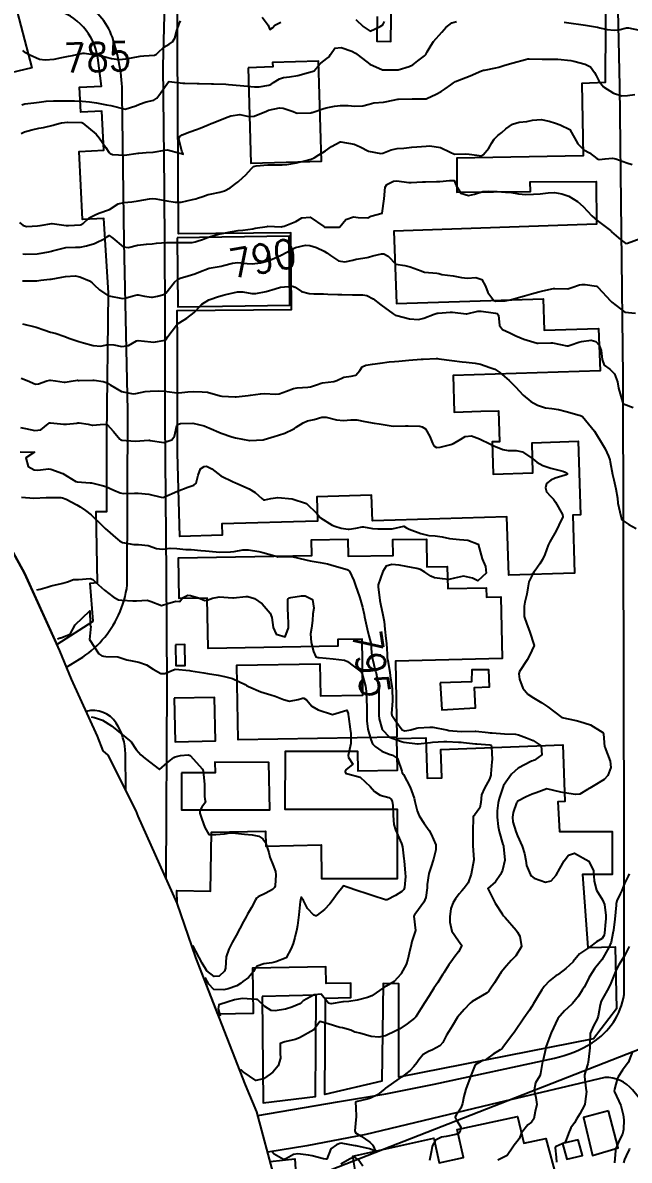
# Model space of a CAD drawing. Header units: metres. Extents: x 318500 to 325275, y 7408834 to 7428799.
# Drawn here: x 321821 to 321905.5, y 7422454.3 to 7422612.9 of the extents above; entities that cross this region are included whole.
import ezdxf
from ezdxf.enums import TextEntityAlignment as Align

# ---------------------------------------------------------------- set-up
doc = ezdxf.new("R2010")
doc.units = ezdxf.units.M
doc.header["$MEASUREMENT"] = 0
doc.layers.add('_TEXTO_CONGELA', color=45, linetype='Continuous', plot=False)
for name, color, linetype in [('Area', 45, 'Continuous'), ('Area Verde e de Lazer', 93, 'Continuous'), ('Cotas', 45, 'Continuous'), ('Curvas de Nivel 1m', 11, 'Continuous'), ('Curvas de Nivel 5m', 15, 'Continuous'), ('Edificações', 30, 'Continuous'), ('Vias Primárias', 230, 'Continuous')]:
    doc.layers.add(name, color=color, linetype=linetype)
doc.styles.add('Style-STANDARD', font='STANDARD.shx')

msp = doc.modelspace()

# ---------------------------------------------------------------- linework, layer by layer
at = {"layer": '_TEXTO_CONGELA'}
msp.add_line((321611.19, 7422354.05), (322059.09, 7422529.36), dxfattribs=at)
at = {"layer": 'Area'}
msp.add_lwpolyline([(321856.05, 7422451.79), (321853.57, 7422461.03), (321851.98, 7422464.77), (321845.09, 7422482.52), (321842.48, 7422490.1), (321837.02, 7422502.24), (321836.77, 7422502.98), (321832.85, 7422510.77), (321832.16, 7422511.36), (321831.36, 7422513.4), (321827.77, 7422521.36), (321826.11, 7422525.32), (321821.21, 7422536.13), (321817.81, 7422542.33)], dxfattribs=at)
at = {"layer": 'Area Verde e de Lazer'}
msp.add_lwpolyline([(321842.46, 7422582.92), (321842.56, 7422573.28), (321858.17, 7422573.51), (321858.07, 7422583.13)], close=True, dxfattribs=at)
at = {"layer": 'Curvas de Nivel 1m', "flags": 128}
for points, elevation in [([(321820.81, 7422601.45), (321821.23, 7422601.61), (321822.51, 7422601.73), (321823.23, 7422601.83), (321824.24, 7422601.98), (321825.24, 7422602.02), (321826.16, 7422602.03), (321827.24, 7422602.03), (321828.15, 7422602.02), (321829.24, 7422601.95), (321830.27, 7422601.86), (321831.23, 7422601.74), (321832.62, 7422601.48), (321833.23, 7422601.36), (321835.22, 7422600.84), (321836.71, 7422601.33), (321837.23, 7422601.57), (321838.17, 7422601.87), (321839.24, 7422602.12), (321839.63, 7422602.39), (321839.93, 7422602.78), (321840.49, 7422603.54), (321841.28, 7422604.67), (321841.34, 7422604.7), (321843.28, 7422604.48), (321843.53, 7422604.47), (321845.28, 7422604.44), (321845.55, 7422604.44), (321847.28, 7422604.4), (321847.56, 7422604.39), (321849.28, 7422604.34), (321849.61, 7422604.31), (321851.27, 7422604.16), (321851.79, 7422604.11), (321853.27, 7422603.95), (321853.9, 7422603.96), (321855.27, 7422604.19), (321855.55, 7422604.29), (321855.91, 7422604.56), (321856.75, 7422605.09), (321857.29, 7422605.27), (321858.11, 7422605.36), (321859.29, 7422605.56), (321860.79, 7422605.99), (321861.3, 7422606.11), (321861.57, 7422606.22), (321861.8, 7422606.48), (321862.52, 7422607.27), (321863.32, 7422607.9), (321863.65, 7422608.14), (321863.84, 7422608.46), (321864.44, 7422609.36), (321865.35, 7422609.45), (321866.82, 7422608.94), (321867.33, 7422608.68), (321867.69, 7422608.41), (321869.31, 7422607.12), (321871.11, 7422606.36), (321871.26, 7422606.32), (321871.3, 7422606.32), (321873.3, 7422606.33), (321874.83, 7422606.79), (321875.31, 7422607.04), (321876.04, 7422607.58), (321876.94, 7422608.29), (321877.12, 7422608.49), (321877.34, 7422608.84), (321877.87, 7422609.76), (321878.2, 7422610.27), (321879.37, 7422611.6), (321879.68, 7422611.95), (321879.91, 7422612.24), (321880.74, 7422612.88), (321881.39, 7422613.1)], 786), ([(321896.43, 7422612.99), (321897.39, 7422612.86), (321898.72, 7422612.68), (321899.39, 7422612.59), (321901.07, 7422612.28), (321901.38, 7422612.19), (321902.41, 7422611.95), (321903.38, 7422611.86), (321904.01, 7422611.93), (321905.11, 7422612.19), (321905.38, 7422612.2), (321906.91, 7422611.89), (321907.29, 7422611.79), (321907.38, 7422611.79), (321907.46, 7422611.79), (321909.39, 7422611.75), (321909.47, 7422611.78), (321909.62, 7422611.86), (321911.4, 7422612.6), (321912.26, 7422612.68), (321913.4, 7422612.85), (321914.11, 7422613.09)], 786), ([(321820.72, 7422597.48), (321821.18, 7422597.68), (321822.21, 7422597.99), (321823.19, 7422598.19), (321823.86, 7422598.32), (321825.2, 7422598.64), (321825.46, 7422598.7), (321826.34, 7422598.95), (321827.2, 7422599.06), (321829.13, 7422598.99), (321829.2, 7422598.99), (321829.26, 7422598.97), (321829.35, 7422598.92), (321831.18, 7422597.38), (321831.6, 7422596.88), (321832.52, 7422595.5), (321832.95, 7422594.86), (321833.02, 7422594.75), (321833.14, 7422594.65), (321833.46, 7422594.54), (321835.14, 7422594.46), (321837.05, 7422594.72), (321837.14, 7422594.73), (321838.17, 7422594.79), (321839.08, 7422594.84), (321839.14, 7422594.84), (321840.76, 7422595.15), (321841.15, 7422595.19), (321842.83, 7422594.73), (321843.07, 7422594.66), (321843.14, 7422594.63), (321843.3, 7422594.56), (321843.25, 7422594.73), (321843.14, 7422594.99), (321842.7, 7422596.74), (321842.85, 7422597.06), (321843.18, 7422597.27), (321844.23, 7422597.68), (321845.19, 7422598.03), (321845.68, 7422598.22), (321846.79, 7422598.69), (321847.2, 7422598.85), (321847.49, 7422598.96), (321849.21, 7422599.63), (321849.94, 7422599.91), (321851.21, 7422600.12), (321852.45, 7422599.85), (321853.21, 7422599.9), (321854.91, 7422600.57), (321855.11, 7422600.68), (321855.22, 7422600.72), (321856.75, 7422601.04), (321857.23, 7422601.01), (321858.63, 7422600.53), (321859.04, 7422600.35), (321859.22, 7422600.31), (321861.09, 7422600.36), (321861.22, 7422600.38), (321861.31, 7422600.4), (321861.58, 7422600.49), (321862.78, 7422600.92), (321863.23, 7422601.03), (321864.42, 7422601.26), (321865.23, 7422601.37), (321866.31, 7422601.35), (321867.23, 7422601.28), (321868.34, 7422601.3), (321869.24, 7422601.53), (321869.9, 7422601.72), (321871.24, 7422601.85), (321871.69, 7422601.91), (321873.25, 7422602.26), (321873.31, 7422602.27), (321875.25, 7422602.31), (321877.21, 7422602.32), (321877.25, 7422602.34), (321878.57, 7422602.95), (321879.27, 7422603.34), (321879.83, 7422603.69), (321880.61, 7422604.24), (321880.99, 7422604.52), (321881.28, 7422604.7), (321882.12, 7422605.05), (321883.29, 7422605.51), (321884.87, 7422606.18), (321885.19, 7422606.28), (321885.3, 7422606.3), (321886.87, 7422606.6), (321887.31, 7422606.71), (321888.15, 7422606.97), (321889.32, 7422607.32), (321891.03, 7422607.8), (321891.33, 7422607.86), (321891.55, 7422607.87), (321893.33, 7422607.85), (321895.11, 7422607.82), (321895.33, 7422607.82), (321895.55, 7422607.81), (321897.32, 7422607.63), (321897.78, 7422607.54), (321899.32, 7422607.14), (321900.07, 7422606.74), (321900.65, 7422605.97), (321900.87, 7422605.53), (321901.29, 7422604.72), (321901.91, 7422603.95), (321903.27, 7422603.08), (321904.46, 7422602.73), (321905.26, 7422602.76), (321906.27, 7422602.89)], 787), ([(321820.52, 7422585.03), (321821, 7422584.62), (321821.51, 7422584.51), (321823, 7422584.59), (321823.36, 7422584.64), (321825.01, 7422584.93), (321825.05, 7422584.93), (321827.01, 7422584.65), (321827.32, 7422584.63), (321829.01, 7422584.71), (321829.17, 7422584.76), (321829.38, 7422584.91), (321830.2, 7422585.72), (321831.03, 7422586.13), (321831.56, 7422586.36), (321833.04, 7422586.86), (321834.24, 7422587.65), (321835.05, 7422587.83), (321836.14, 7422587.91), (321837.05, 7422588.06), (321838.61, 7422588.34), (321839.06, 7422588.39), (321839.48, 7422588.35), (321841.05, 7422588.05), (321842.19, 7422587.88), (321843.05, 7422587.9), (321844.6, 7422588.25), (321845.06, 7422588.37), (321845.31, 7422588.44), (321846.07, 7422588.69), (321846.81, 7422588.94), (321847.06, 7422589.01), (321848.44, 7422589.29), (321849.07, 7422589.48), (321849.84, 7422589.88), (321850.84, 7422590.63), (321850.98, 7422590.74), (321851.09, 7422590.83), (321852.04, 7422591.68), (321852.84, 7422592.6), (321853.12, 7422592.84), (321853.48, 7422592.95), (321855.13, 7422593.11), (321856.59, 7422593.09), (321857.13, 7422593.09), (321857.75, 7422593.16), (321859.13, 7422593.39), (321860.27, 7422593.65), (321861.13, 7422593.89), (321861.55, 7422594.07), (321862.24, 7422594.48), (321862.8, 7422594.82), (321863.15, 7422595.05), (321863.99, 7422595.63), (321865.17, 7422596.29), (321865.3, 7422596.31), (321867.16, 7422595.96), (321867.96, 7422595.6), (321869.15, 7422595.01), (321870.85, 7422594.66), (321871.15, 7422594.72), (321872.3, 7422595.2), (321873.16, 7422595.35), (321874.06, 7422595.41), (321875.16, 7422595.55), (321875.86, 7422595.6), (321877.16, 7422595.68), (321877.7, 7422595.73), (321879.16, 7422595.52), (321880.53, 7422594.86), (321881.15, 7422594.59), (321882.73, 7422594.62), (321883.15, 7422594.6), (321884.95, 7422594.37), (321885.14, 7422594.47), (321885.92, 7422595.4), (321886.35, 7422596.16), (321886.65, 7422596.69), (321887.19, 7422597.18), (321887.72, 7422597.62), (321888.29, 7422598.13), (321889.21, 7422598.75), (321890.14, 7422599.04), (321891.21, 7422599.15), (321892, 7422599.3), (321893.21, 7422599.4), (321894.33, 7422599.17), (321895.21, 7422598.9), (321895.86, 7422598.68), (321897.2, 7422598.01), (321898.32, 7422596), (321899.16, 7422595.2), (321899.93, 7422594.75), (321900.97, 7422593.96), (321901.15, 7422593.86), (321901.27, 7422593.84), (321902.14, 7422593.95), (321903.15, 7422594.02), (321903.62, 7422593.93), (321905.14, 7422593.35), (321905.89, 7422593.15)], 788), ([(321820.95, 7422580.66), (321821.35, 7422580.62), (321822.96, 7422580.67), (321823.25, 7422580.71), (321824.6, 7422580.98), (321824.96, 7422581.06), (321825.08, 7422581.08), (321826.97, 7422581.54), (321828.29, 7422581.6), (321828.97, 7422581.63), (321829.84, 7422581.78), (321830.97, 7422582.12), (321832.49, 7422582.87), (321832.76, 7422583.09), (321832.99, 7422583.22), (321833.52, 7422582.85), (321834.97, 7422581.64), (321835.68, 7422581.54), (321836.97, 7422581.87), (321838.21, 7422582.03), (321838.97, 7422582.08), (321839.59, 7422582.16), (321840.97, 7422582.25), (321842.52, 7422582.28), (321842.98, 7422582.28), (321844.55, 7422582.28), (321844.98, 7422582.35), (321845.25, 7422582.43), (321846.02, 7422582.69), (321846.7, 7422582.97), (321846.99, 7422583.07), (321848.24, 7422583.41), (321848.99, 7422583.57), (321849.9, 7422583.74), (321851, 7422583.92), (321851.64, 7422583.98), (321853, 7422584.17), (321853.36, 7422584.24), (321855.01, 7422584.51), (321855.06, 7422584.52), (321857.01, 7422584.46), (321857.09, 7422584.47), (321857.41, 7422584.54), (321858.55, 7422584.99), (321859.02, 7422585.21), (321859.86, 7422585.68), (321861.03, 7422585.78), (321862.9, 7422584.47), (321863.01, 7422584.41), (321863.09, 7422584.38), (321865.01, 7422584.39), (321865.05, 7422584.4), (321865.14, 7422584.44), (321865.98, 7422585.48), (321867.03, 7422585.86), (321867.7, 7422585.74), (321869.03, 7422585.72), (321869.47, 7422585.95), (321871.04, 7422586.36), (321871.32, 7422588.36), (321871.48, 7422589.96), (321871.71, 7422590.35), (321872.61, 7422590.82), (321873.1, 7422590.88), (321874.77, 7422590.64), (321875.09, 7422590.61), (321876.68, 7422590.7), (321877.1, 7422590.71), (321878.6, 7422590.75), (321879.1, 7422590.78), (321880.43, 7422590.9), (321881.1, 7422590.9), (321881.38, 7422590.23), (321882.02, 7422589.15), (321883.08, 7422588.83), (321883.91, 7422589.02), (321885.08, 7422589.35), (321885.84, 7422589.41), (321887.08, 7422589.39), (321888.25, 7422589.3), (321889.08, 7422589.21), (321890.03, 7422589.06), (321891.08, 7422588.97), (321892.15, 7422589.01), (321893.08, 7422589.05), (321894.2, 7422589.17), (321895.08, 7422589.22), (321896.11, 7422589.05), (321897.08, 7422588.7), (321898.26, 7422588), (321899.06, 7422587.28), (321900.28, 7422585.97), (321901.03, 7422585.31), (321902.88, 7422583.93), (321902.94, 7422583.86), (321903.01, 7422583.77), (321904.29, 7422582.63), (321904.99, 7422582.13), (321905.23, 7422582.15), (321907, 7422582.8)], 789), ([(321820.93, 7422570.91), (321822.81, 7422570.45), (321823.88, 7422570.06), (321824.81, 7422569.76), (321825.46, 7422569.62), (321826.8, 7422569.16), (321827.38, 7422568.93), (321828.79, 7422568.46), (321829.43, 7422568.27), (321830.79, 7422567.9), (321831.85, 7422567.81), (321832.79, 7422568.05), (321833.63, 7422568.01), (321834.78, 7422567.74), (321835.7, 7422567.91), (321836.8, 7422568.53), (321837.03, 7422568.57), (321838.79, 7422568.39), (321839.2, 7422568.37), (321840.8, 7422568.62), (321840.88, 7422568.68), (321840.93, 7422568.76), (321841.19, 7422569.14), (321842.37, 7422570.74), (321842.61, 7422570.95), (321842.83, 7422571.09), (321843.83, 7422571.72), (321844.85, 7422572.51), (321844.95, 7422572.6), (321845.04, 7422572.7), (321845.91, 7422573.64), (321846.87, 7422574.24), (321847.18, 7422574.37), (321848.09, 7422574.66), (321848.88, 7422574.9), (321849.25, 7422575.01), (321850.89, 7422575.4), (321851.64, 7422575.37), (321852.89, 7422575.14), (321853.43, 7422575.13), (321854.89, 7422575.41), (321856.14, 7422575.81), (321856.89, 7422576.02), (321858.53, 7422576.16), (321858.9, 7422576.03), (321859.81, 7422575.43), (321860.89, 7422575.16), (321861.52, 7422575.12), (321862.89, 7422575.08), (321863.49, 7422575.06), (321864.89, 7422575), (321865.44, 7422574.99), (321866.89, 7422574.96), (321868.34, 7422574.94), (321868.89, 7422574.85), (321869.77, 7422574.38), (321870.87, 7422573.58), (321872.59, 7422572.33), (321872.73, 7422572.21), (321872.85, 7422572.14), (321873.09, 7422572.08), (321874.84, 7422571.62), (321876.09, 7422571.54), (321876.84, 7422571.69), (321878.3, 7422572.26), (321878.72, 7422572.39), (321878.85, 7422572.41), (321880.54, 7422572.55), (321880.85, 7422572.53), (321882.76, 7422572.29), (321882.85, 7422572.3), (321884.37, 7422572.66), (321884.86, 7422572.7), (321886.54, 7422572.47), (321886.85, 7422572.42), (321887.07, 7422572.36), (321887.24, 7422572.14), (321887.39, 7422570.7), (321887.82, 7422570.14), (321888.82, 7422569.67), (321889.66, 7422569.26), (321890.81, 7422568.79), (321892.64, 7422568.23), (321892.8, 7422568.21), (321894.57, 7422568.27), (321894.8, 7422568.26), (321895.9, 7422568.02), (321896.8, 7422567.83), (321896.97, 7422567.84), (321897.37, 7422568), (321898.45, 7422568.35), (321898.81, 7422568.44), (321900.16, 7422568.62), (321900.81, 7422568.43), (321901.27, 7422567.95), (321901.55, 7422567.18), (321901.73, 7422565.95), (321901.99, 7422565.17), (321902.76, 7422564.59), (321903.45, 7422563.92), (321903.83, 7422562.82), (321903.99, 7422561.92), (321904.55, 7422560.05), (321904.6, 7422559.91), (321904.69, 7422559.78), (321906.03, 7422559.24)], 791), ([(321820.72, 7422563.36), (321821.57, 7422563.01), (321822.71, 7422562.49), (321823.14, 7422562.57), (321824.29, 7422562.98), (321824.72, 7422563.07), (321824.83, 7422563.08), (321825.51, 7422562.96), (321826.72, 7422562.79), (321826.87, 7422562.79), (321827.72, 7422562.93), (321828.59, 7422563.05), (321828.72, 7422563.03), (321828.83, 7422563.02), (321830.72, 7422563.06), (321830.89, 7422563.05), (321832.18, 7422562.87), (321832.72, 7422562.71), (321833.15, 7422562.42), (321834.7, 7422561.49), (321836.36, 7422561.15), (321836.7, 7422561.2), (321838.03, 7422561.46), (321838.7, 7422561.54), (321839.89, 7422561.58), (321840.7, 7422561.53), (321842.11, 7422561.33), (321842.7, 7422561.31), (321843.98, 7422561.43), (321844.7, 7422561.46), (321845.95, 7422561.44), (321846.7, 7422561.37), (321848.48, 7422560.87), (321848.69, 7422560.83), (321850.57, 7422560.74), (321850.69, 7422560.74), (321852.39, 7422560.9), (321852.7, 7422560.95), (321854.11, 7422561.17), (321854.7, 7422561.21), (321856.14, 7422561.1), (321856.7, 7422561.15), (321857.72, 7422561.51), (321858.71, 7422561.9), (321859.22, 7422562), (321860.71, 7422562.09), (321861.05, 7422562.15), (321862.02, 7422562.47), (321862.53, 7422562.66), (321862.72, 7422562.7), (321864.3, 7422562.87), (321864.73, 7422563.02), (321865.7, 7422563.46), (321866.74, 7422563.63), (321867.37, 7422563.77), (321867.94, 7422564.4), (321868.24, 7422564.91), (321868.76, 7422565.16), (321869.68, 7422565.3), (321870.76, 7422565.45), (321872.02, 7422565.6), (321872.76, 7422565.65), (321873.38, 7422565.7), (321874.77, 7422565.87), (321876.47, 7422565.99), (321876.77, 7422566), (321878.59, 7422566.07), (321878.77, 7422566.07), (321878.96, 7422566.05), (321880.77, 7422565.78), (321882.19, 7422565.63), (321882.76, 7422565.57), (321884.01, 7422565.42), (321884.76, 7422565.28), (321886.07, 7422564.84), (321886.75, 7422564.57), (321887.04, 7422564.43), (321887.46, 7422564.14), (321888.73, 7422563), (321889.62, 7422562.11), (321890.7, 7422560.97), (321891.78, 7422560.08), (321892.68, 7422559.55), (321893.82, 7422559.19), (321894.68, 7422559.09), (321895.6, 7422558.95), (321896.68, 7422558.68), (321898.48, 7422558.18), (321898.67, 7422558.12), (321898.77, 7422558.09), (321898.95, 7422557.99), (321900.64, 7422555.96), (321901.86, 7422553.94), (321902.14, 7422553.47), (321902.6, 7422552.48), (321902.78, 7422551.93), (321902.84, 7422551.68), (321903.15, 7422549.92), (321903.33, 7422549.14), (321903.63, 7422547.92), (321903.84, 7422546.59), (321903.9, 7422545.92), (321904.3, 7422544.1), (321904.35, 7422543.91), (321904.47, 7422543.58), (321905.43, 7422542.93), (321906.46, 7422542.37)], 792), ([(321820.63, 7422556.48), (321821.32, 7422556.33), (321822.63, 7422556.05), (321823.49, 7422556.13), (321824.5, 7422556.97), (321824.64, 7422557.1), (321824.8, 7422557.13), (321826.21, 7422556.95), (321826.64, 7422556.91), (321826.67, 7422556.91), (321827.05, 7422556.94), (321828.48, 7422557.08), (321828.64, 7422557.11), (321828.84, 7422557.11), (321830.06, 7422556.9), (321830.64, 7422556.8), (321830.73, 7422556.8), (321831.73, 7422556.87), (321832.64, 7422556.91), (321832.74, 7422556.86), (321833.58, 7422555.89), (321834.49, 7422554.84), (321834.61, 7422554.74), (321834.75, 7422554.7), (321836.61, 7422554.54), (321838.52, 7422554.69), (321838.61, 7422554.69), (321838.73, 7422554.66), (321840.61, 7422554.37), (321841.71, 7422554.74), (321842.09, 7422555.27), (321842.45, 7422556.73), (321842.64, 7422556.93), (321842.95, 7422557.03), (321844.64, 7422557.06), (321846.22, 7422556.68), (321846.64, 7422556.52), (321846.91, 7422556.41), (321848.63, 7422555.68), (321850.09, 7422555.16), (321850.62, 7422555.02), (321852.55, 7422554.66), (321852.61, 7422554.66), (321854.45, 7422554.73), (321854.61, 7422554.77), (321855.98, 7422555.19), (321856.62, 7422555.37), (321857.48, 7422555.68), (321858.64, 7422556.23), (321858.83, 7422556.33), (321859.08, 7422556.51), (321860.03, 7422557.12), (321860.65, 7422557.37), (321861.56, 7422557.57), (321862.66, 7422557.89), (321863.23, 7422557.88), (321864.66, 7422557.51), (321865.66, 7422557.42), (321866.66, 7422557.54), (321867.52, 7422557.53), (321868.65, 7422557.31), (321869.95, 7422557.07), (321870.65, 7422556.96), (321872.31, 7422556.67), (321872.64, 7422556.64), (321874.28, 7422556.68), (321874.65, 7422556.68), (321876.31, 7422556.62), (321876.64, 7422556.55), (321877.08, 7422556.27), (321877.7, 7422555.19), (321878.06, 7422554.26), (321878.26, 7422553.91), (321878.6, 7422553.68), (321879.12, 7422553.73), (321880.61, 7422554.08), (321880.97, 7422554.22), (321882, 7422554.83), (321882.63, 7422555.21), (321883.52, 7422555.29), (321884.62, 7422554.88), (321886.13, 7422554.15), (321886.61, 7422553.92), (321887.85, 7422553.38), (321888.6, 7422553.23), (321889.73, 7422553.23), (321890.6, 7422553.05), (321892.04, 7422552.08), (321892.58, 7422551.63), (321893.45, 7422551.18), (321894.57, 7422550.79), (321896.23, 7422550.35), (321896.56, 7422550.25), (321896.86, 7422550.01), (321896.71, 7422549.85), (321896.56, 7422549.79), (321895.18, 7422549.4), (321894.55, 7422549.13), (321893.95, 7422548.64), (321893.8, 7422548.05), (321893.97, 7422547.5), (321894.52, 7422546.89), (321894.93, 7422546.45), (321895.2, 7422546.03), (321896.19, 7422544.31), (321896.24, 7422544.01), (321895.67, 7422542.82), (321895.29, 7422542.03), (321894.43, 7422540.49), (321894.19, 7422540.04), (321893.71, 7422538.76), (321893.41, 7422538.05), (321893.03, 7422537.42), (321892.38, 7422536.52), (321892.19, 7422536.26), (321892.06, 7422536.07), (321891.51, 7422534.93), (321891.35, 7422534.08), (321891.2, 7422533.22), (321890.92, 7422532.08), (321890.85, 7422531.55), (321890.86, 7422530.08), (321891.22, 7422529.02), (321891.6, 7422528.07), (321892.24, 7422526.06), (321891.6, 7422524.68), (321891.27, 7422524.07), (321890.19, 7422522.41), (321890.09, 7422522.09), (321890.18, 7422521.35), (321890.66, 7422520.08), (321891.37, 7422519.28), (321892.15, 7422518.74), (321893.3, 7422518.05), (321894.13, 7422517.49), (321896.11, 7422516.01), (321898.1, 7422515.57), (321898.6, 7422515.47), (321900.1, 7422514.99), (321901.8, 7422513.93), (321901.9, 7422513.75), (321902.04, 7422511.93), (321902.06, 7422511.86), (321902.84, 7422509.92), (321902.92, 7422509.02), (321902.49, 7422507.92), (321901.99, 7422507.36), (321900.46, 7422506.43), (321899.98, 7422506.16), (321899.86, 7422506.09), (321899.66, 7422505.96), (321898.6, 7422505.34), (321897.97, 7422505.26), (321896.48, 7422505.5), (321895.97, 7422505.6), (321893.98, 7422506.04), (321892.52, 7422505.5), (321891.97, 7422505.3), (321891.1, 7422504.93), (321889.95, 7422504.33), (321889.84, 7422504.21), (321889.78, 7422504.09), (321889.29, 7422502.74), (321889.2, 7422502.1), (321889.28, 7422501.46), (321889.66, 7422500.09), (321889.89, 7422499.52), (321890.56, 7422498.08), (321890.9, 7422497.03), (321891.05, 7422496.07), (321891.15, 7422495.38), (321891.7, 7422494.06), (321891.82, 7422493.91), (321892.25, 7422493.62), (321893.8, 7422493.03), (321894.61, 7422493.22), (321895.31, 7422494.02), (321895.83, 7422494.95), (321896.4, 7422496), (321897.03, 7422496.82), (321897.86, 7422497.08), (321899.84, 7422495.96), (321900.5, 7422494.62), (321900.57, 7422493.95), (321900.58, 7422493.18), (321900.9, 7422491.94), (321901.77, 7422490.59), (321902.03, 7422489.93), (321902.22, 7422488.4), (321902.2, 7422487.92), (321902.16, 7422487.5), (321902.03, 7422485.93), (321901.98, 7422485.65), (321901.7, 7422485.17), (321900.94, 7422484.7), (321899.96, 7422483.96), (321899.68, 7422483.78), (321898.57, 7422483.07), (321897.69, 7422481.98), (321897.68, 7422481.96), (321897.66, 7422481.93), (321896.64, 7422481), (321895.63, 7422480.22), (321895.51, 7422480.14), (321895.31, 7422480.01), (321894.35, 7422479.3), (321893.61, 7422478.48), (321893.43, 7422478.22), (321893.31, 7422478.04), (321892.65, 7422476.98), (321892.1, 7422476.05), (321891.91, 7422475.72), (321891.57, 7422475.17), (321890.81, 7422474.07), (321889.52, 7422472.2), (321889.44, 7422472.09), (321889.25, 7422471.83), (321887.97, 7422470.11), (321887.75, 7422469.86), (321887.49, 7422469.66), (321886.54, 7422469.07), (321885.47, 7422468.25), (321885.4, 7422468.22), (321885.02, 7422468.15), (321884.03, 7422467.59), (321883.44, 7422466.17), (321882.71, 7422464.18), (321882.44, 7422463.15), (321882.24, 7422462.19), (321882.03, 7422461.54), (321881.37, 7422460.55), (321881.24, 7422460.32), (321881.23, 7422460.2), (321881.36, 7422459.95), (321882.03, 7422458.88), (321881.87, 7422458.19), (321881.6, 7422457.93), (321881.33, 7422457.86), (321879.96, 7422457.58), (321879.33, 7422457.46), (321878.48, 7422457.08), (321878.03, 7422456.24), (321877.94, 7422455.6), (321877.63, 7422454.24)], 793), ([(321820.58, 7422553.06), (321822.58, 7422553), (321821.37, 7422552.21), (321821.69, 7422551.01), (321822.55, 7422550.54), (321823.06, 7422550.49), (321824.56, 7422550.68), (321824.87, 7422550.66), (321826.55, 7422550.03), (321828.37, 7422548.92), (321828.53, 7422548.88), (321830.37, 7422548.74), (321830.53, 7422548.72), (321832.03, 7422548.37), (321832.52, 7422548.23), (321833.64, 7422547.73), (321834.52, 7422547.34), (321834.95, 7422547.27), (321836.52, 7422547.31), (321837.03, 7422547.32), (321838.51, 7422547.15), (321840.25, 7422546.76), (321840.51, 7422546.71), (321840.55, 7422546.72), (321840.64, 7422546.76), (321842.52, 7422547.57), (321843.95, 7422548.13), (321844.53, 7422548.3), (321844.82, 7422548.4), (321845.12, 7422548.69), (321845.42, 7422549.82), (321845.74, 7422550.69), (321846.22, 7422551.03), (321846.57, 7422551.07), (321847.31, 7422550.67), (321848.55, 7422549.72), (321850.29, 7422548.87), (321850.53, 7422548.78), (321850.92, 7422548.62), (321852.52, 7422547.88), (321853.34, 7422547.41), (321854.27, 7422546.57), (321854.51, 7422546.39), (321854.71, 7422546.36), (321855.51, 7422546.56), (321856.51, 7422546.7), (321858.51, 7422546.52), (321860.5, 7422545.85), (321861.94, 7422544.47), (321862.47, 7422543.84), (321864.07, 7422542.83), (321864.45, 7422542.68), (321865.34, 7422542.43), (321866.3, 7422542.26), (321866.45, 7422542.26), (321867.39, 7422542.4), (321868.24, 7422542.59), (321868.45, 7422542.58), (321869.69, 7422542.37), (321870.45, 7422542.33), (321872.45, 7422542.33), (321874.08, 7422542.68), (321874.45, 7422542.47), (321874.79, 7422542.3), (321876.44, 7422541.69), (321877.57, 7422541.4), (321878.44, 7422541.33), (321879.4, 7422541.19), (321880.44, 7422540.98), (321881.82, 7422540.83), (321882.44, 7422540.8), (321882.97, 7422540.73), (321884.43, 7422540.17), (321884.99, 7422538.16), (321885.45, 7422537.09), (321885.54, 7422536.15), (321884.36, 7422535.08), (321883.62, 7422535.43), (321882.37, 7422535.72), (321881.14, 7422535.44), (321880.36, 7422535.27), (321879.46, 7422535.33), (321878.36, 7422535.51), (321877.82, 7422535.71), (321876.99, 7422536.27), (321876.38, 7422536.65), (321875.88, 7422536.79), (321874.38, 7422537.09), (321873.43, 7422537.27), (321872.39, 7422537.36), (321871.62, 7422537.11), (321871.14, 7422536.35), (321870.5, 7422534.51), (321870.47, 7422534.36), (321870.47, 7422534.24), (321870.72, 7422532.35), (321870.8, 7422531.87), (321871.14, 7422530.35), (321871.31, 7422529.38), (321871.41, 7422528.34), (321871.56, 7422527.03), (321871.65, 7422526.34), (321871.73, 7422524.83), (321871.76, 7422524.34), (321871.82, 7422523.95), (321872.11, 7422522.33), (321872.18, 7422521.83), (321872.39, 7422520.33), (321872.43, 7422520.05), (321872.49, 7422518.32), (321872.37, 7422516.58), (321872.41, 7422516.33), (321872.93, 7422515.48), (321873.84, 7422514.3), (321874.08, 7422514.19), (321874.21, 7422514.17), (321875.02, 7422514.29), (321875.85, 7422514.52), (321876.08, 7422514.57), (321877.68, 7422514.66), (321878.09, 7422514.65), (321880.01, 7422514.29), (321880.08, 7422514.27), (321880.33, 7422514.22), (321882.08, 7422514.08), (321884.03, 7422514.12), (321884.08, 7422514.12), (321885.84, 7422513.91), (321886.08, 7422513.88), (321886.37, 7422513.85), (321888.08, 7422513.72), (321889.64, 7422513.67), (321890.07, 7422513.58), (321891.15, 7422513.16), (321892.07, 7422512.81), (321893.22, 7422512.05), (321893.29, 7422510.8), (321892.28, 7422510.06), (321892.1, 7422509.99), (321892.03, 7422509.97), (321891.87, 7422509.91), (321890.01, 7422508.96), (321889.08, 7422508.1), (321887.98, 7422506.51), (321887.86, 7422506.24), (321887.83, 7422506.12), (321887.36, 7422504.72), (321887.2, 7422504.13), (321887.06, 7422503), (321887.08, 7422502.13), (321887.22, 7422500.82), (321887.34, 7422500.13), (321887.87, 7422498.32), (321887.94, 7422498.12), (321887.98, 7422498.01), (321888.13, 7422496.12), (321887.83, 7422494.72), (321887.65, 7422494.3), (321887.56, 7422494.12), (321886.85, 7422493.09), (321885.79, 7422492.14), (321886.78, 7422490.13), (321887.75, 7422488.64), (321887.97, 7422488.35), (321888.18, 7422488.11), (321889.71, 7422486.36), (321889.92, 7422486.09), (321890.25, 7422485.53), (321890.48, 7422484.08), (321889.67, 7422482.77), (321889.02, 7422482.1), (321888.36, 7422481.39), (321887.64, 7422480.51), (321887.48, 7422480.28), (321887.39, 7422480.12), (321886.72, 7422479.02), (321886.11, 7422478.13), (321885.89, 7422477.85), (321885.59, 7422477.56), (321884.17, 7422476.74), (321883.58, 7422476.38), (321883.33, 7422476.17), (321882.48, 7422475.27), (321881.55, 7422474.2), (321880.78, 7422472.96), (321880.32, 7422472.21), (321880.03, 7422471.7), (321879.5, 7422470.67), (321879.09, 7422470.23), (321878.06, 7422469.67), (321877.49, 7422469.44), (321876.75, 7422469), (321876.16, 7422468.27), (321875.89, 7422467.85), (321875.46, 7422467.32), (321874.93, 7422466.8), (321874.34, 7422466.29), (321873.83, 7422465.9), (321873.43, 7422465.64), (321871.53, 7422464.33), (321871.47, 7422464.28), (321871.42, 7422464.22), (321870.38, 7422463.37), (321869.4, 7422462.93), (321868.95, 7422462.8), (321867.39, 7422462.42), (321867.37, 7422462.41), (321867.34, 7422462.38), (321867.38, 7422461.56), (321867.44, 7422460.38), (321867.35, 7422459.38), (321867.26, 7422458.38), (321867.34, 7422458.07), (321868.1, 7422457.6), (321869.32, 7422456.77), (321869.74, 7422456.35), (321870.11, 7422455.53), (321869.3, 7422455.83), (321867.41, 7422456.27), (321867.31, 7422456.29), (321866.56, 7422456.39), (321865.31, 7422456.62), (321865.15, 7422456.58), (321864.69, 7422456.42), (321863.87, 7422455.86), (321863.34, 7422454.43), (321863.31, 7422454.4), (321863.28, 7422454.39), (321863.24, 7422454.39), (321862.88, 7422454.44), (321861.29, 7422454.87), (321860.8, 7422454.96), (321859.29, 7422455.17), (321858.71, 7422455.07), (321857.71, 7422454.51), (321857.41, 7422454.38), (321857.28, 7422454.38), (321856, 7422455.11), (321855.65, 7422455.48)], 794), ([(321822.92, 7422533.81), (321823.4, 7422533.92), (321824.34, 7422534.21), (321824.93, 7422534.37), (321826.35, 7422534.68), (321826.55, 7422534.73), (321827.19, 7422534.93), (321828.04, 7422535.24), (321828.35, 7422535.25), (321828.71, 7422535.27), (321830.36, 7422535.41), (321830.72, 7422535.25), (321831.11, 7422534.88), (321832.33, 7422533.78), (321833.56, 7422532.85), (321834.31, 7422532.43), (321834.78, 7422532.36), (321836.31, 7422532.28), (321836.82, 7422532.3), (321838.31, 7422532.39), (321838.87, 7422532.21), (321840.3, 7422531.63), (321841.16, 7422531.89), (321842.31, 7422532.22), (321842.85, 7422532.18), (321843.2, 7422532.72), (321843.98, 7422533.05), (321844.33, 7422533.04), (321845.45, 7422532.69), (321846.31, 7422532.32), (321846.64, 7422532.36), (321847.4, 7422532.66), (321848.16, 7422532.81), (321848.32, 7422532.82), (321850.25, 7422532.7), (321850.32, 7422532.7), (321852.04, 7422532.89), (321852.32, 7422532.88), (321853.25, 7422532.59), (321854.31, 7422531.85), (321855.44, 7422530.55), (321855.67, 7422529.94), (321855.85, 7422528.55), (321856.26, 7422527.61), (321857.52, 7422527.26), (321857.98, 7422528.52), (321857.98, 7422528.82), (321857.93, 7422530.52), (321857.9, 7422530.92), (321857.88, 7422532.52), (321858.14, 7422532.71), (321858.32, 7422532.76), (321859.82, 7422533), (321860.33, 7422532.97), (321861.34, 7422532.47), (321861.51, 7422531.26), (321861.4, 7422530.47), (321861.34, 7422529.54), (321861.18, 7422528.48), (321861.07, 7422527.67), (321861.16, 7422526.48), (321861.47, 7422525.22), (321861.79, 7422524.47), (321862.13, 7422524.38), (321862.21, 7422524.39), (321862.28, 7422524.39), (321864.21, 7422524.17), (321865.78, 7422523.99), (321866.2, 7422523.83), (321867.02, 7422523.22), (321868.12, 7422522.38), (321868.19, 7422522.26), (321868.73, 7422520.37), (321868.83, 7422519.7), (321868.88, 7422518.37), (321868.89, 7422517.6), (321868.91, 7422516.37), (321868.93, 7422515.54), (321869.07, 7422514.37), (321869.46, 7422512.96), (321869.71, 7422512.36), (321870.05, 7422511.95), (321871, 7422511.31), (321872.04, 7422510.9), (321872.48, 7422510.76), (321873.2, 7422510.31), (321873.8, 7422508.51), (321873.85, 7422508.3), (321874, 7422508.06), (321874.95, 7422506.29), (321875.5, 7422504.74), (321875.62, 7422504.28), (321875.93, 7422503), (321876.19, 7422502.28), (321876.88, 7422501.24), (321877.58, 7422500.25), (321877.89, 7422499.75), (321878.53, 7422498.24), (321878.54, 7422497.56), (321878.2, 7422496.24), (321877.83, 7422495.08), (321877.57, 7422494.25), (321877.32, 7422492.73), (321877.3, 7422492.26), (321877.12, 7422490.91), (321876.84, 7422490.26), (321875.74, 7422488.73), (321875.55, 7422488.48), (321875.47, 7422488.28), (321875.71, 7422486.28), (321875.18, 7422484.79), (321875.09, 7422484.29), (321874.83, 7422483.12), (321874.62, 7422482.29), (321874.38, 7422481.56), (321873.69, 7422480.3), (321873.67, 7422480.26), (321873.63, 7422480.2), (321872.73, 7422479.2), (321871.6, 7422478.53), (321871.47, 7422478.47), (321871.26, 7422478.34), (321869.59, 7422477.21), (321869.01, 7422476.95), (321867.58, 7422476.58), (321866.42, 7422476.4), (321865.64, 7422476.35), (321865.58, 7422476.34), (321863.92, 7422476.08), (321863.58, 7422476.16), (321863.32, 7422476.43), (321862.55, 7422477.41), (321861.59, 7422477.35), (321860.02, 7422476.48), (321859.79, 7422476.27), (321859.57, 7422476.08), (321858.45, 7422475.62), (321857.56, 7422475.35), (321856.12, 7422475.09), (321855.56, 7422475.16), (321854.7, 7422475.69), (321853.78, 7422476.57), (321853.67, 7422476.66), (321853.58, 7422476.68), (321853.47, 7422476.69), (321851.58, 7422476.81), (321850.48, 7422476.61), (321849.58, 7422476.36), (321848.27, 7422475.94), (321848.19, 7422475.39), (321848.46, 7422474.35)], 796), ([(321825.82, 7422527), (321826.16, 7422527.1), (321826.24, 7422527.11), (321827.54, 7422527.63), (321828.27, 7422528.92), (321830.29, 7422530.89), (321830.35, 7422528.97), (321830.37, 7422528.89), (321830.42, 7422528.73), (321830.24, 7422526.89), (321831.56, 7422524.87), (321831.98, 7422524.63), (321832.21, 7422524.56), (321832.54, 7422524.53), (321834.21, 7422524.45), (321835.45, 7422524.07), (321836.2, 7422523.9), (321837.15, 7422523.75), (321838.2, 7422523.37), (321839.13, 7422522.77), (321840.18, 7422522.16), (321840.76, 7422522.17), (321842.19, 7422522.73), (321844.19, 7422522.55), (321844.36, 7422522.53), (321846.18, 7422522.24), (321846.7, 7422522.15), (321848.18, 7422521.9), (321849.07, 7422521.74), (321850.17, 7422521.43), (321851.94, 7422520.6), (321852.16, 7422520.48), (321852.41, 7422520.35), (321854.14, 7422519.57), (321855.52, 7422519.17), (321856.14, 7422519), (321857.31, 7422518.53), (321858.13, 7422518.31), (321859.33, 7422518.5), (321859.93, 7422518.7), (321860.13, 7422518.71), (321860.48, 7422518.48), (321861.25, 7422517.6), (321862.12, 7422517.08), (321864.11, 7422516.44), (321866.12, 7422517.04), (321866.3, 7422516.59), (321866.32, 7422516.41), (321866.34, 7422516.17), (321866.58, 7422514.4), (321866.67, 7422513.8), (321866.69, 7422512.4), (321866.32, 7422510.7), (321866.34, 7422510.41), (321866.94, 7422509.48), (321866, 7422508.7), (321865.88, 7422508.53), (321865.89, 7422508.41), (321866, 7422508.21), (321866.24, 7422508.16), (321867.99, 7422507.68), (321869.39, 7422506.37), (321869.96, 7422505.7), (321870.77, 7422505.16), (321871.96, 7422504.85), (321872.27, 7422504.65), (321872.46, 7422504.32), (321872.54, 7422503.72), (321872.57, 7422502.32), (321872.68, 7422501.09), (321872.89, 7422500.32), (321873.76, 7422498.42), (321873.8, 7422498.3), (321873.87, 7422497.98), (321874.08, 7422496.3), (321874.1, 7422496.04), (321874.26, 7422494.3), (321874.29, 7422493.82), (321874.17, 7422492.3), (321874.06, 7422492.03), (321873.78, 7422491.75), (321872.89, 7422491.2), (321871.76, 7422490.6), (321871.51, 7422490.58), (321869.77, 7422491.13), (321868.66, 7422491.49), (321867.78, 7422491.78), (321866.02, 7422492.41), (321865.79, 7422492.5), (321865.68, 7422492.53), (321865.57, 7422492.41), (321864.79, 7422491.41), (321864.07, 7422490.44), (321863.76, 7422490.02), (321862.99, 7422489.21), (321862.01, 7422488.46), (321861.85, 7422488.35), (321861.74, 7422488.34), (321861.52, 7422488.46), (321860.65, 7422489.38), (321860.1, 7422490.48), (321859.77, 7422490.95), (321859.68, 7422490.58), (321859.66, 7422490.49), (321859.64, 7422490.37), (321859.44, 7422488.49), (321859.23, 7422486.98), (321859.14, 7422486.5), (321858.88, 7422485.31), (321858.65, 7422484.5), (321858.38, 7422483.8), (321857.66, 7422482.51), (321856.24, 7422481.94), (321855.65, 7422481.79), (321854.55, 7422481.65), (321853.64, 7422481.32), (321853.31, 7422480.9), (321853.13, 7422480.58), (321852.44, 7422479.76), (321851.61, 7422479.17), (321851.28, 7422478.92), (321850.78, 7422478.6), (321849.6, 7422478.16), (321848.98, 7422478.01), (321847.59, 7422478.08), (321846.89, 7422478.82), (321846.38, 7422479.76)], 797), ([(321830.48, 7422516.12), (321830.96, 7422516.01), (321832.09, 7422515.64), (321833.32, 7422514.84), (321834.07, 7422514.24), (321835.84, 7422512.81), (321836.05, 7422512.62), (321836.76, 7422511.53), (321837.43, 7422510.79), (321838.02, 7422510.31), (321840, 7422508.76), (321841.06, 7422509.7), (321842.03, 7422510.43), (321842.22, 7422510.53), (321842.93, 7422510.72), (321844.03, 7422510.82), (321844.27, 7422510.7), (321846, 7422508.79), (321846.07, 7422508.68), (321846.1, 7422508.58), (321846.28, 7422506.68), (321846.29, 7422505.01), (321846.35, 7422504.67), (321846.42, 7422504.2), (321845.93, 7422503.49), (321845.64, 7422502.97), (321845.62, 7422502.68), (321845.91, 7422501.82), (321846.33, 7422500.67), (321846.89, 7422499.67), (321847.88, 7422499.68), (321849.05, 7422499.8), (321849.88, 7422499.91), (321850.59, 7422499.9), (321851.88, 7422499.72), (321852.95, 7422499.65), (321853.88, 7422499.47), (321854.42, 7422499.11), (321854.79, 7422498.56), (321855.23, 7422497.17), (321855.41, 7422496.55), (321855.82, 7422495.53), (321856.19, 7422494.54), (321856.25, 7422494.09), (321856.12, 7422492.54), (321856.03, 7422492.29), (321855.78, 7422492.03), (321854.84, 7422491.49), (321853.77, 7422491), (321853.53, 7422490.81), (321853.4, 7422490.57), (321852.82, 7422489.5), (321852.29, 7422488.58), (321852.09, 7422488.23), (321851.72, 7422487.58), (321851.2, 7422486.6), (321850.68, 7422485.62), (321850.14, 7422484.61), (321849.67, 7422483.71), (321849.31, 7422482.63), (321849.2, 7422481.07), (321849.06, 7422480.63), (321848.33, 7422479.93), (321847.62, 7422479.88), (321846.61, 7422480.69), (321845.95, 7422481.74), (321844.67, 7422484.21)], 798), ([(321905.49, 7422494.22), (321905.32, 7422493.89), (321904.82, 7422492.88), (321904.43, 7422491.89), (321904.24, 7422491.44), (321903.77, 7422490.42), (321903.66, 7422490), (321903.67, 7422489.9), (321903.68, 7422489.82), (321903.49, 7422487.9), (321903.28, 7422486.34), (321903.21, 7422485.91), (321902.94, 7422484.66), (321902.65, 7422483.92), (321901.66, 7422482.21), (321901.45, 7422481.93), (321900.62, 7422480.97), (321900, 7422479.95), (321899.87, 7422479.71), (321899.62, 7422479.2), (321899.18, 7422478.39), (321898.94, 7422477.97), (321898.4, 7422477.16), (321897.58, 7422476.12), (321897.43, 7422475.98), (321896.46, 7422475.1), (321895.55, 7422474.01), (321894.62, 7422472.02), (321894.02, 7422470.54), (321893.88, 7422470.03), (321893.82, 7422469.71), (321893.47, 7422468.27), (321893.42, 7422468.09), (321893.41, 7422468.04), (321893.12, 7422466.37), (321893, 7422466.04), (321892.44, 7422465.04), (321892.23, 7422464.05), (321892.45, 7422463), (321892.58, 7422462.05), (321892.39, 7422461.04), (321892.18, 7422460.05), (321891.84, 7422459.57), (321891.35, 7422459.19), (321890.48, 7422458.07), (321890.14, 7422457.26), (321889.31, 7422456.19), (321889.26, 7422456.14), (321889.24, 7422456.09), (321888.48, 7422454.92), (321887.28, 7422454.3), (321887.15, 7422454.25)], 792), ([(321905.49, 7422484.08), (321905.37, 7422483.88), (321904.8, 7422482.76), (321904.28, 7422481.89), (321904.03, 7422481.52), (321903.64, 7422480.81), (321903.4, 7422480.14), (321903.31, 7422479.9), (321902.81, 7422478.71), (321902.42, 7422477.92), (321901.59, 7422476.45), (321901.41, 7422475.93), (321901.13, 7422474.37), (321901, 7422473.94), (321900.48, 7422473), (321900.04, 7422471.95), (321899.98, 7422470.42), (321900, 7422469.95), (321899.95, 7422469.5), (321899.77, 7422467.96), (321899.71, 7422467.71), (321899.45, 7422466.83), (321899.25, 7422466.16), (321899.23, 7422465.96), (321899.42, 7422464.32), (321899.47, 7422464.01), (321899.49, 7422463.96), (321899.53, 7422463.85), (321899.41, 7422463.13), (321899.28, 7422462.08), (321899.24, 7422461.96), (321898.61, 7422460.73), (321898.12, 7422459.97), (321897.83, 7422459.5), (321897.35, 7422458.77), (321897.02, 7422457.98), (321896.57, 7422456.75), (321895.31, 7422456.18), (321895.2, 7422456.12), (321895.18, 7422456.01), (321895.29, 7422454.7), (321895.36, 7422454.01)], 791), ([(321905.52, 7422455.88), (321905.46, 7422455.72), (321905.3, 7422455.37), (321904.82, 7422454.35), (321904.67, 7422453.89)], 789), ([(321868.36, 7422453.45), (321867.71, 7422454.37), (321867.28, 7422454.63), (321867.01, 7422454.65), (321866.5, 7422454.39), (321865.27, 7422453.71)], 793)]:
    msp.add_lwpolyline(points, dxfattribs=dict(at, elevation=elevation))
at = {"layer": 'Curvas de Nivel 5m', "flags": 128}
for points, elevation in [([(321854.31, 7422613.67), (321855.14, 7422612.57), (321855.21, 7422612.41), (321855.37, 7422611.97), (321855.74, 7422612.2), (321856.09, 7422612.56), (321856.94, 7422613)], 785), ([(321820.9, 7422609.03), (321821.17, 7422608.86), (321821.33, 7422608.77), (321821.86, 7422608.48), (321823.31, 7422607.85), (321824.06, 7422607.74), (321825.31, 7422607.84), (321826.4, 7422608.04), (321827.32, 7422608.24), (321827.89, 7422608.36), (321829.33, 7422608.66), (321829.57, 7422608.67), (321831.32, 7422608.41), (321831.93, 7422608.28), (321833.32, 7422607.93), (321834.38, 7422607.78), (321835.32, 7422607.86), (321836.12, 7422608.03), (321837.32, 7422608.24), (321837.84, 7422608.29), (321839.32, 7422608.41), (321839.59, 7422608.53), (321839.84, 7422608.78), (321840.61, 7422609.5), (321841.35, 7422609.93), (321841.84, 7422610.26), (321842.15, 7422610.75), (321842.45, 7422611.82), (321842.77, 7422612.74), (321842.96, 7422613.16)], 785), ([(321867.39, 7422613.36), (321868.41, 7422612.4), (321869.37, 7422611.72), (321870.78, 7422612.37), (321871.15, 7422612.6), (321871.39, 7422613.06)], 785), ([(321820.9, 7422576.91), (321822.82, 7422576.92), (321822.9, 7422576.93), (321823.48, 7422576.99), (321824.74, 7422577.14), (321824.9, 7422577.16), (321826.42, 7422577.43), (321826.91, 7422577.51), (321828.24, 7422577.59), (321828.91, 7422577.49), (321830.28, 7422576.9), (321830.64, 7422576.64), (321830.89, 7422576.37), (321831.66, 7422575.65), (321832.8, 7422574.86), (321832.88, 7422574.83), (321832.93, 7422574.8), (321834.87, 7422574.45), (321835.23, 7422574.48), (321836.33, 7422574.82), (321836.88, 7422574.97), (321837.05, 7422574.97), (321837.91, 7422574.79), (321838.88, 7422574.63), (321839.03, 7422574.63), (321839.73, 7422574.77), (321840.63, 7422575.01), (321840.88, 7422575.2), (321842.1, 7422576.74), (321842.53, 7422577.12), (321842.91, 7422577.27), (321844.02, 7422577.61), (321844.92, 7422577.91), (321845.49, 7422578.12), (321846.93, 7422578.68), (321848.61, 7422578.97), (321848.94, 7422579.05), (321850.2, 7422579.37), (321850.94, 7422579.45), (321852.22, 7422579.33), (321852.94, 7422579.29), (321854.1, 7422579.43), (321854.95, 7422579.64), (321855.62, 7422579.89), (321856.96, 7422580.51), (321856.99, 7422580.52), (321857.04, 7422580.55), (321858.97, 7422581.57), (321860.36, 7422581.88), (321860.97, 7422581.84), (321861.9, 7422581.55), (321862.97, 7422581.04), (321863.33, 7422580.83), (321863.83, 7422580.46), (321864.95, 7422579.7), (321865.83, 7422579.54), (321866.95, 7422579.8), (321867.44, 7422579.92), (321868.96, 7422580.17), (321869.14, 7422580.21), (321869.75, 7422580.38), (321870.96, 7422580.66), (321871.28, 7422580.67), (321871.86, 7422580.35), (321872.94, 7422579.24), (321874.19, 7422579.07), (321874.94, 7422578.86), (321876.47, 7422578.29), (321876.82, 7422578.17), (321876.93, 7422578.14), (321878.68, 7422578), (321878.93, 7422577.94), (321879.37, 7422577.8), (321880.92, 7422577.62), (321882.1, 7422577.39), (321882.92, 7422577.28), (321884.12, 7422577.38), (321884.92, 7422577.1), (321885.43, 7422576.16), (321885.78, 7422575.28), (321886.61, 7422574.15), (321886.88, 7422574.08), (321888.19, 7422574.13), (321888.88, 7422574.26), (321889.09, 7422574.32), (321890.89, 7422574.81), (321891.85, 7422575.12), (321892.9, 7422575.37), (321893.45, 7422575.51), (321894.91, 7422575.83), (321895.11, 7422575.84), (321896.91, 7422575.79), (321897.08, 7422575.83), (321897.49, 7422576), (321898.53, 7422576.37), (321898.91, 7422576.42), (321899.33, 7422576.4), (321900.91, 7422576.17), (321901.04, 7422576.09), (321901.16, 7422575.96), (321902.88, 7422574.11), (321903.05, 7422573.93), (321904.86, 7422572.54), (321906.35, 7422572.4)], 790), ([(321820.78, 7422546.73), (321822.5, 7422546.62), (321824.2, 7422546.68), (321824.5, 7422546.7), (321826.26, 7422546.71), (321826.5, 7422546.66), (321826.99, 7422546.44), (321828.49, 7422545.68), (321828.97, 7422545.4), (321829.7, 7422544.9), (321830.47, 7422544.26), (321831.93, 7422542.87), (321832.2, 7422542.61), (321832.45, 7422542.39), (321834.2, 7422540.84), (321834.43, 7422540.64), (321834.84, 7422540.42), (321836.42, 7422540.12), (321837.09, 7422540.13), (321838.42, 7422539.98), (321839.58, 7422539.6), (321840.41, 7422539.5), (321841.51, 7422539.65), (321842.41, 7422539.56), (321843.67, 7422539.45), (321844.41, 7422539.46), (321845.79, 7422539.31), (321846.41, 7422539.26), (321847.93, 7422539.13), (321848.41, 7422539.08), (321849.93, 7422539.1), (321850.41, 7422539.16), (321851.64, 7422539.38), (321852.41, 7422539.39), (321853.84, 7422539.15), (321854.41, 7422539.03), (321856.07, 7422538.54), (321856.4, 7422538.46), (321856.49, 7422538.44), (321858.4, 7422538.47), (321858.45, 7422538.46), (321860.39, 7422538.01), (321860.99, 7422537.88), (321862.39, 7422537.62), (321863.41, 7422537.42), (321864.38, 7422537.18), (321866.15, 7422536.64), (321866.37, 7422536.55), (321866.5, 7422536.41), (321867.08, 7422535.12), (321867.35, 7422534.4), (321867.87, 7422532.85), (321868.03, 7422532.38), (321868.31, 7422531.39), (321868.53, 7422530.38), (321868.59, 7422530.07), (321868.96, 7422528.37), (321869.21, 7422527.41), (321869.45, 7422526.37), (321869.56, 7422525.02), (321869.64, 7422524.37), (321870.13, 7422522.42), (321870.15, 7422522.36), (321870.19, 7422522.19), (321870.53, 7422520.35), (321870.57, 7422519.94), (321870.59, 7422518.35), (321870.58, 7422516.82), (321870.6, 7422516.35), (321870.65, 7422515.81), (321871.05, 7422514.35), (321872.06, 7422513.25), (321873.72, 7422512.64), (321874.05, 7422512.59), (321875.97, 7422512.36), (321876.05, 7422512.36), (321877.78, 7422512.53), (321878.05, 7422512.56), (321879.64, 7422512.64), (321880.06, 7422512.64), (321881.69, 7422512.57), (321882.06, 7422512.55), (321882.39, 7422512.53), (321884.06, 7422512.35), (321884.23, 7422512.33), (321886.06, 7422512.18), (321886.24, 7422512.14), (321886.28, 7422511.91), (321886.36, 7422510.14), (321886.35, 7422509.81), (321886.21, 7422508.14), (321886.18, 7422507.96), (321885.99, 7422507.4), (321885.31, 7422506.15), (321884.89, 7422505.23), (321884.79, 7422504.16), (321884.68, 7422503.42), (321883.92, 7422502.41), (321883.79, 7422502.3), (321883.75, 7422502.17), (321883.75, 7422502), (321883.7, 7422500.17), (321883.66, 7422498.39), (321883.67, 7422498.17), (321883.84, 7422496.17), (321883.45, 7422494.18), (321883.02, 7422492.96), (321882.49, 7422492.19), (321882.15, 7422491.83), (321881.78, 7422491.41), (321881.26, 7422490.72), (321880.93, 7422490.21), (321880.6, 7422489.36), (321880.46, 7422488.21), (321880.46, 7422487.48), (321880.76, 7422486.21), (321881.69, 7422484.88), (321882.13, 7422484.19), (321881.67, 7422483.31), (321881.18, 7422482.69), (321880.84, 7422482.21), (321880.35, 7422481.51), (321879.63, 7422480.41), (321879.56, 7422480.29), (321879.52, 7422480.22), (321878.79, 7422479.06), (321878.26, 7422478.24), (321877.59, 7422477.19), (321877.01, 7422476.26), (321876.45, 7422475.38), (321875.73, 7422474.28), (321875.65, 7422474.18), (321875.55, 7422474.08), (321874.55, 7422473.28), (321873.52, 7422472.61), (321873.32, 7422472.5), (321872.97, 7422472.31), (321871.51, 7422471.6), (321870.58, 7422471.41), (321869.51, 7422471.53), (321867.92, 7422471.97), (321867.52, 7422472.06), (321867.26, 7422472.13), (321866.66, 7422472.39), (321865.52, 7422472.72), (321865.15, 7422472.79), (321863.53, 7422473.28), (321862.36, 7422473.62), (321861.52, 7422472.46), (321859.51, 7422471.34), (321858.91, 7422471.1), (321857.5, 7422470.77), (321856.84, 7422470.52), (321856.81, 7422469.19), (321856.9, 7422468.52), (321856.54, 7422467.44), (321855.81, 7422466.53), (321855.44, 7422466.26), (321854.5, 7422465.62), (321853.43, 7422465.4), (321851.68, 7422466.59), (321851.44, 7422466.81), (321851.37, 7422466.81), (321851.41, 7422466.67)], 795), ([(321905.94, 7422469.42), (321905.48, 7422468.24), (321905.39, 7422467.96), (321905.33, 7422467.88), (321904.53, 7422466.81), (321903.93, 7422465.9), (321903.79, 7422465.55), (321903.42, 7422464.17), (321903.39, 7422463.9), (321903.42, 7422463.81), (321904.31, 7422461.89), (321904.65, 7422460.61), (321904.71, 7422459.89), (321904.7, 7422458.53), (321904.52, 7422457.89), (321904.12, 7422457.1), (321903.62, 7422455.9), (321903.56, 7422455.64), (321903.42, 7422453.9)], 790)]:
    msp.add_lwpolyline(points, dxfattribs=dict(at, elevation=elevation))
at = {"layer": 'Edificações'}
for points in [[(321870.37, 7422613.76), (321870.32, 7422610.33), (321872.27, 7422610.3), (321872.44, 7422623.18)], [(321902.2, 7422620.93), (321902.12, 7422604.59), (321898.89, 7422604.42), (321899.06, 7422594.34), (321881.46, 7422594.02), (321881.46, 7422589.27), (321891.7, 7422589.35), (321891.69, 7422590.72), (321900.89, 7422590.79), (321900.94, 7422584.81), (321872.69, 7422583.84), (321873.03, 7422573.77), (321893.47, 7422574.42), (321893.61, 7422570.02), (321901.22, 7422570.26), (321901.41, 7422564.35), (321880.93, 7422563.7), (321881.09, 7422558.61), (321884.81, 7422558.72), (321887.26, 7422558.8), (321887.4, 7422554.48), (321886.37, 7422554.45), (321886.51, 7422549.96), (321892.06, 7422550.14), (321891.93, 7422554.34), (321898.38, 7422554.55), (321898.7, 7422544.28), (321897.6, 7422544.25), (321897.85, 7422536.13), (321888.68, 7422535.85), (321888.43, 7422543.99), (321872.86, 7422543.55), (321869.68, 7422543.46), (321869.58, 7422547.03), (321861.93, 7422546.81), (321862.02, 7422543.39), (321848.7, 7422543.02), (321848.75, 7422541.42), (321842.85, 7422541.25), (321842.52, 7422552.89), (321842.51, 7422557.82), (321842.51, 7422568.19), (321842.48, 7422572.76), (321858.43, 7422572.9), (321858.33, 7422583.61), (321842.64, 7422583.47), (321842.49, 7422618.57)], [(321820.19, 7422614.44), (321822.2, 7422606.64), (321819.31, 7422605.94)], [(321867.52, 7422451.46), (321866.97, 7422454.84), (321878.25, 7422457.33), (321879, 7422453.88), (321882.37, 7422454.62), (321881.51, 7422458.53), (321889.89, 7422460.38), (321890.77, 7422456.62), (321893.88, 7422457.3), (321895.41, 7422451.63)], [(321855.44, 7422454.07), (321858.88, 7422454.48), (321858.99, 7422453.01)]]:
    msp.add_lwpolyline(points, dxfattribs=at)
msp.add_lwpolyline([(321817.81, 7422542.33), (321821.21, 7422536.13), (321825.72, 7422526.18), (321830.77, 7422529.43), (321830.34, 7422534.76), (321831.38, 7422534.84), (321831.2, 7422544.74), (321832.66, 7422544.74), (321832.66, 7422555.32), (321832.92, 7422575.26), (321832.24, 7422585.62), (321829.3, 7422585.48), (321828.84, 7422594.96), (321832.24, 7422595.12), (321831.98, 7422600.58), (321829.04, 7422600.44), (321828.87, 7422603.92), (321831.95, 7422604.07), (321831.4, 7422608.01, 0.303771), (321825.37, 7422614.75)], format="xyb", dxfattribs=at)
for points in [[(321852.38, 7422606.62), (321852.76, 7422593.31), (321862.58, 7422593.59), (321862.18, 7422607.57), (321855.78, 7422607.38), (321855.81, 7422606.75)], [(321873.07, 7422513.26), (321850.99, 7422512.88), (321850.81, 7422523.31), (321862.35, 7422523.51), (321862.43, 7422519.01), (321868.37, 7422519.12), (321868.29, 7422523.72), (321868.24, 7422526.94), (321864.86, 7422526.88), (321864.88, 7422525.94), (321846.78, 7422525.63), (321846.66, 7422532.67), (321842.76, 7422532.61), (321842.67, 7422538.29), (321861.24, 7422538.61), (321861.21, 7422540.81), (321866.26, 7422540.9), (321866.3, 7422538.51), (321872.59, 7422538.62), (321872.55, 7422540.82), (321877.21, 7422540.9), (321877.27, 7422537.01), (321880.12, 7422537.06), (321880.18, 7422533.99), (321885.56, 7422534.08), (321885.58, 7422532.78), (321887.57, 7422532.82), (321887.77, 7422524.24), (321872.91, 7422523.89)], [(321842.25, 7422526.13), (321842.29, 7422523.24), (321843.61, 7422523.26), (321843.56, 7422526.17)], [(321879.15, 7422520.84), (321879.37, 7422517.1), (321884.07, 7422517.37), (321883.91, 7422520.21), (321886, 7422520.31), (321885.9, 7422522.66), (321883.54, 7422522.66), (321883.51, 7422521)], [(321842.06, 7422518.69), (321842.19, 7422512.62), (321847.82, 7422512.74), (321847.69, 7422518.82)], [(321903.1, 7422500), (321903.1, 7422494.13), (321898.99, 7422494.12), (321899.71, 7422483.94), (321903.51, 7422484.04), (321903.72, 7422475.4), (321900.52, 7422471.18), (321873.36, 7422465.83), (321873.35, 7422478.86), (321871.2, 7422478.89), (321871.01, 7422465.29), (321863.04, 7422463.45), (321863.17, 7422476.88), (321866.7, 7422476.97), (321866.66, 7422478.98), (321863.23, 7422478.91), (321863.19, 7422481.25), (321852.96, 7422481.05), (321853.08, 7422474.73), (321848.15, 7422474.63), (321845.09, 7422482.52), (321842.48, 7422490.1), (321842.42, 7422491.88), (321847.13, 7422491.78), (321847.24, 7422500), (321854.79, 7422500.14), (321854.83, 7422498.05), (321862.55, 7422498.24), (321862.59, 7422493.55), (321873.2, 7422493.55), (321873.2, 7422500), (321873.2, 7422503.17), (321857.52, 7422503.17), (321857.58, 7422511.31), (321867.6, 7422511.31), (321867.66, 7422508.56), (321873.17, 7422508.68), (321873.07, 7422513.08), (321877.11, 7422513.16), (321877.32, 7422507.53), (321879.36, 7422507.61), (321879.22, 7422511.55), (321896.21, 7422512.18), (321896.51, 7422504.29), (321895.52, 7422504.25), (321895.78, 7422500.13), (321903.1, 7422500.13)], [(321843.06, 7422508.27), (321843.06, 7422503.11), (321855.4, 7422503.11), (321855.26, 7422509.75), (321847.74, 7422509.79), (321847.77, 7422508.27)], [(321854.32, 7422477.1), (321854.45, 7422462.27), (321861.77, 7422463.16), (321861.86, 7422477.29)], [(321902.6, 7422461.17), (321899.09, 7422460.2), (321900.38, 7422454.9), (321903.95, 7422455.98)], [(321898.36, 7422457.11), (321896.19, 7422456.59), (321896.8, 7422454.42), (321898.96, 7422454.94)]]:
    msp.add_lwpolyline(points, close=True, dxfattribs=at)
at = {"layer": 'Vias Primárias'}
for points in [[(323715.64, 7420145.55, 0), (323709.04, 7420132.94)], [(323831.09, 7420001.79, 0), (323833.84, 7420008.44, 0.220888)], [(321853.71, 7422460.5), (321864.81, 7422462.39), (321871.56, 7422463.52), (321878.3, 7422464.89), (321895.05, 7422468.52, 0.085922), (321900.3, 7422470.64, 0.216493), (321904.79, 7422477.38), (321904.79, 7422500), (321904.73, 7422520.15), (321904.62, 7422563.57), (321904.16, 7422604.11), (321903.54, 7422633.63, 0.32166)], [(321827.07, 7422523.03), (321828.87, 7422524.15, 0.146238), (321834.31, 7422530.29, 0.078392), (321835.52, 7422534.51), (321835.6, 7422558.77), (321835.09, 7422582.35), (321834.83, 7422602.94, 0.080117), (321833.45, 7422610.88, 0.202134), (321828.96, 7422615.88, 0.162887), (321822.4, 7422616.66), (321806.49, 7422612.6), (321787.65, 7422607.18)], [(321835.3, 7422505.91), (321835.26, 7422510.93, 0.143532), (321833.97, 7422515.24, 0.322595), (321829.8, 7422516.86, -0.192242)], [(321877.91, 7422373.07), (321900.27, 7422362.93), (321912.18, 7422357.57, 0.105784), (321924.92, 7422354.83, 0.043237), (321937.43, 7422355.9), (321958.41, 7422360.07), (321970.18, 7422362.45, 0.487714), (321970.75, 7422363.58), (321951.07, 7422396.18), (321936.58, 7422418.63), (321920.16, 7422444), (321908.32, 7422461.15), (321905.95, 7422464.06, 0.236395), (321902.07, 7422465.81), (321887.19, 7422462.25), (321868.78, 7422457.86), (321860.54, 7422456.26), (321855.09, 7422455.37)]]:
    msp.add_lwpolyline(points, format="xyb", dxfattribs=at)
msp.add_lwpolyline([(321840.75, 7422617.53), (321840.46, 7422606.85), (321840.65, 7422589.82), (321840.75, 7422572.89), (321840.75, 7422557.39), (321840.94, 7422535.94), (321841.04, 7422520.63), (321840.89, 7422493.63)], dxfattribs=at)

# ---------------------------------------------------------------- texts
at = {"layer": 'Cotas', "style": 'Style-STANDARD'}
for s, rotation, p in [('785', 2.0921, (321831.36, 7422608.12, 785)), ('790', 10.6429, (321854.39, 7422580.04, 790)), ('795', 278.6266, (321869.5, 7422523.52, 795))]:
    msp.add_text(s, height=4, rotation=rotation, dxfattribs=at).set_placement(p, align=Align.MIDDLE_CENTER)

doc.saveas('drawing.dxf')
